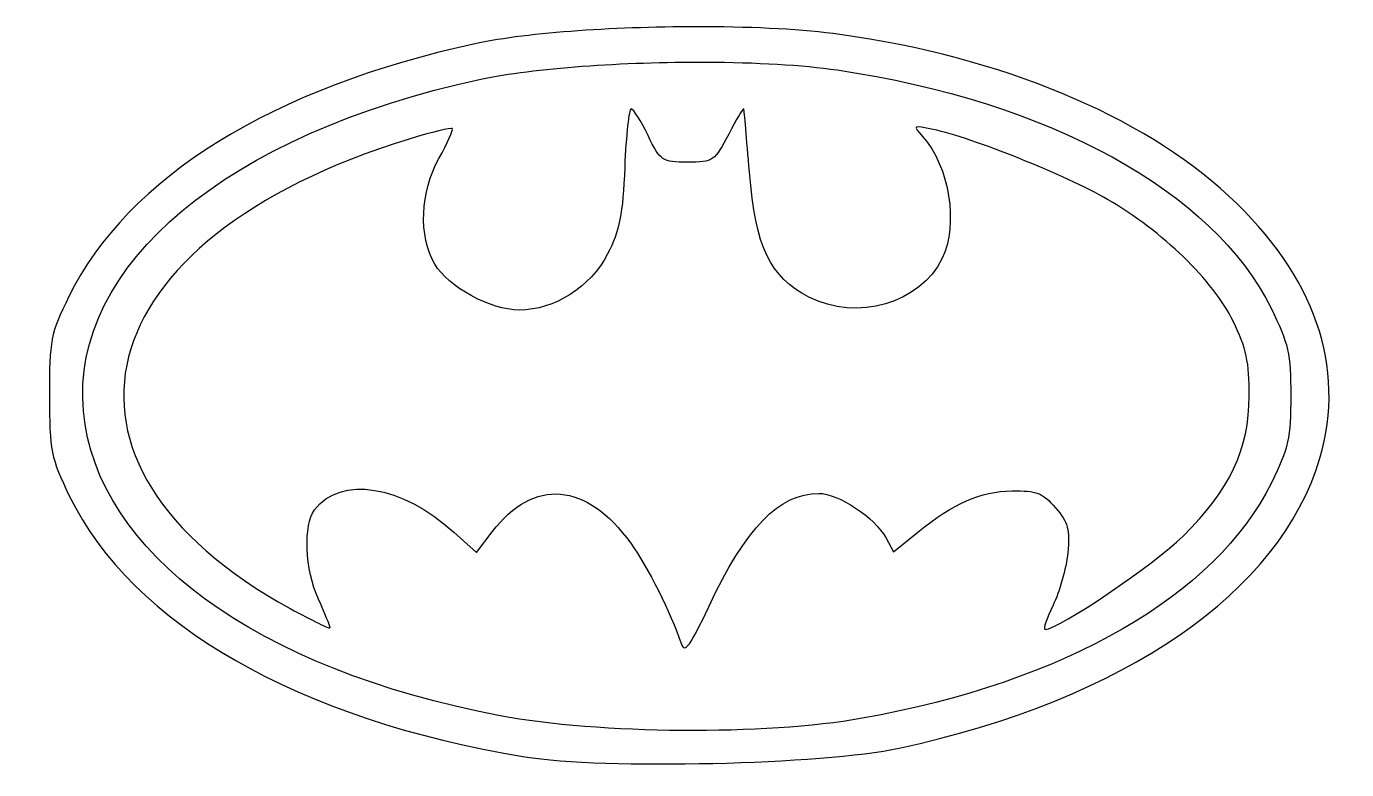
# Model space of a CAD drawing. Extents: x 73.4 to 152.2, y 135.6 to 180.
import ezdxf

# ---------------------------------------------------------------- set-up
doc = ezdxf.new("R2010")
doc.units = 0
doc.layers.add('Layer_1', color=7, linetype='CONTINUOUS')

msp = doc.modelspace()

# ---------------------------------------------------------------- linework, layer by layer
at = {"layer": 'Layer_1', "color": 7}
for points in [[(113.910291, 179.945576), (113.910291, 179.945576)], [(113.986908, 177.837729), (113.986908, 177.837729)], [(116.23697, 175.0574), (116.23697, 175.0574)], [(98.937631, 149.802922), (100.284249, 148.585839), (101.22793, 149.823315)], [(124.709149, 149.478807), (125.166106, 148.624974), (126.615252, 149.79796)]]:
    msp.add_lwpolyline(points, dxfattribs=at)
for points in [[(113.910291, 179.945576), (108.848381, 179.966475), (103.373532, 179.609695), (100.278737, 178.945674)], [(121.972917, 179.485314), (119.836128, 179.784419), (116.947436, 179.93304), (113.910291, 179.945576)], [(100.278737, 178.945674), (88.13734, 176.340619), (79.457798, 170.955393), (75.967387, 163.861667)], [(145.185144, 169.847312), (139.969319, 174.670628), (131.628546, 178.133721), (121.972917, 179.485314)], [(100.547178, 176.819084), (103.697555, 177.496415), (109.061275, 177.858969), (113.986908, 177.837729)], [(113.986908, 177.837729), (116.942289, 177.824986), (119.74022, 177.674113), (121.807551, 177.370298)], [(121.807551, 177.370298), (134.473027, 175.509), (144.2729, 170.130006), (147.706952, 163.154457)], [(76.832796, 157.01447), (76.042545, 165.729444), (85.429352, 173.568754), (100.547178, 176.819084)], [(109.513799, 175.04803), (109.381013, 175.04803), (109.210083, 173.487522), (109.133459, 171.579784)], [(110.526932, 173.46053), (110.102723, 174.333655), (109.646585, 175.04803), (109.513799, 175.04803)], [(116.23697, 175.0574), (116.176098, 175.059838), (115.790461, 174.412756), (115.340694, 173.548724)], [(116.245239, 175.04803), (116.244144, 175.054092), (116.241028, 175.057239), (116.23697, 175.0574)], [(116.574313, 171.279923), (116.410568, 173.255515), (116.262737, 174.951016), (116.245239, 175.04803)], [(98.842271, 173.872286), (98.771941, 173.942602), (97.6189, 173.663487), (96.279671, 173.252171)], [(98.049072, 172.096824), (98.555576, 173.00305), (98.912573, 173.801971), (98.842271, 173.872286)], [(112.883377, 171.87303), (111.35393, 171.87303), (111.27101, 171.928975), (110.526932, 173.46053)], [(115.340694, 173.548724), (114.49685, 171.927646), (114.417029, 171.87303), (112.883377, 171.87303)], [(127.534678, 173.819923), (126.337655, 174.070263), (126.318625, 174.057517), (126.90409, 173.403755)], [(126.90409, 173.403755), (128.515689, 171.604174), (129.057885, 168.189869), (128.062742, 166.105664)], [(137.941623, 169.65053), (135.468112, 171.085458), (129.852886, 173.335107), (127.534678, 173.819923)], [(96.279671, 173.252171), (76.828633, 167.278116), (73.430646, 153.89395), (89.170095, 145.247127)], [(97.797716, 165.792575), (96.824783, 167.458468), (96.929863, 170.094338), (98.049072, 172.096824)], [(109.133459, 171.579784), (109.019837, 168.751026), (108.831219, 167.795379), (108.113158, 166.400013)], [(120.126345, 163.823081), (117.78475, 165.0297), (116.946508, 166.78968), (116.574313, 171.279923)], [(145.439254, 162.382204), (144.238729, 164.826754), (141.230835, 167.742403), (137.941623, 169.65053)], [(150.607449, 154.209887), (152.207471, 159.647801), (150.316173, 165.102414), (145.185144, 169.847312)], [(108.113158, 166.400013), (107.093264, 164.418203), (104.943241, 163.053585), (102.840234, 163.053585)], [(102.840234, 163.053585), (101.119017, 163.053585), (98.597336, 164.42343), (97.797716, 165.792575)], [(128.062742, 166.105664), (126.80197, 163.465133), (122.963421, 162.361142), (120.126345, 163.823081)], [(75.967387, 163.861667), (74.873268, 161.638069), (74.795343, 161.242317), (74.802119, 157.944923)], [(147.706952, 163.154457), (148.738912, 161.058246), (148.877734, 160.43837), (148.877734, 157.938308)], [(146.397816, 157.938308), (146.406582, 159.932052), (146.222014, 160.788312), (145.439254, 162.382204)], [(74.802119, 157.944923), (74.808949, 154.653283), (74.891423, 154.241208), (76.008176, 151.941085)], [(142.453871, 149.57527), (145.244216, 152.325021), (146.383762, 154.740984), (146.397816, 157.938308)], [(148.877734, 157.938308), (148.877734, 155.443463), (148.737884, 154.817048), (147.717425, 152.744205)], [(101.69481, 138.857438), (87.176537, 141.599614), (77.596151, 148.596162), (76.832796, 157.01447)], [(125.510617, 136.92598), (138.99338, 139.838516), (148.255728, 146.217232), (150.607449, 154.209887)], [(90.621445, 151.133555), (92.190573, 153.198876), (95.821644, 152.618038), (98.937631, 149.802922)], [(101.22793, 149.823315), (103.70014, 153.064564), (106.859146, 152.804367), (109.488441, 149.143117)], [(114.1418, 145.353511), (116.35668, 150.065634), (118.348588, 152.117474), (120.707325, 152.117474)], [(120.707325, 152.117474), (121.870405, 152.117474), (124.074744, 150.664196), (124.709149, 149.478807)], [(147.717425, 152.744205), (144.41069, 146.027274), (135.43315, 140.864577), (123.301345, 138.703099)], [(126.615252, 149.79796), (128.776767, 151.548037), (130.340667, 152.234424), (132.2393, 152.265751)], [(132.2393, 152.265751), (133.706266, 152.289957), (134.069681, 152.149126), (134.835525, 151.259231)], [(76.008176, 151.941085), (79.706445, 144.323831), (89.709199, 138.603334), (103.168207, 136.40784)], [(134.835525, 151.259231), (135.586546, 150.386552), (135.701109, 149.964201), (135.566438, 148.562688)], [(90.853508, 145.817083), (90.058768, 147.56858), (89.942306, 150.239655), (90.621445, 151.133555)], [(109.488441, 149.143117), (110.514291, 147.714644), (111.858541, 145.044966), (112.520126, 143.123295)], [(134.225882, 144.003585), (135.016395, 144.003585), (140.717707, 147.864366), (142.453871, 149.57527)], [(135.566438, 148.562688), (135.478613, 147.648675), (135.084177, 146.248869), (134.690005, 145.452178)], [(91.551345, 144.109419), (91.551345, 144.203049), (91.2373, 144.971275), (90.853508, 145.817083)], [(89.170095, 145.247127), (90.479776, 144.527621), (91.551345, 144.015786), (91.551345, 144.109419)], [(112.520126, 143.123295), (112.712856, 142.563563), (113.045423, 143.021054), (114.1418, 145.353511)], [(134.690005, 145.452178), (134.295834, 144.655482), (134.087167, 144.003585), (134.225882, 144.003585)], [(123.301345, 138.703099), (117.508028, 137.670928), (107.601552, 137.741797), (101.69481, 138.857438)], [(103.168207, 136.40784), (107.844742, 135.644982), (120.991822, 135.949832), (125.510617, 136.92598)]]:
    msp.add_open_spline(points, degree=3, dxfattribs=at)

doc.saveas('drawing.dxf')
